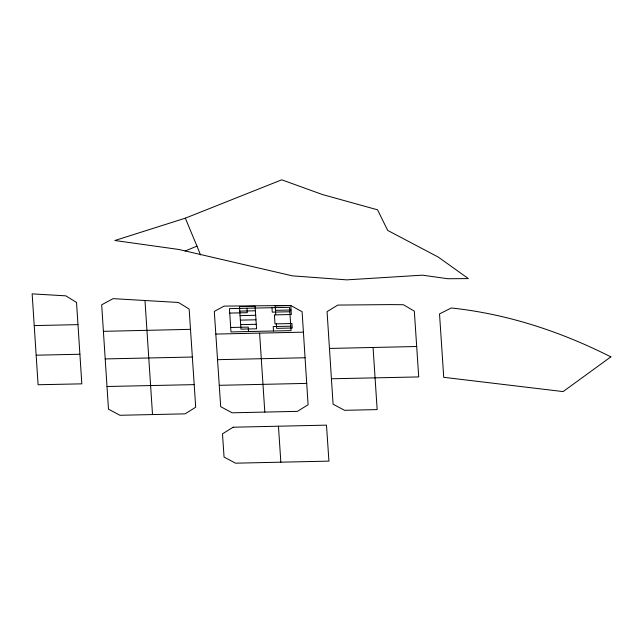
<?xml version="1.0" encoding="UTF-8"?>
<svg xmlns="http://www.w3.org/2000/svg" width="643" height="643" viewBox="0 0 643 643"><rect width="100%" height="100%" fill="white"/><g stroke="black" fill="none" stroke-linecap="round" stroke-linejoin="round"><path stroke-width="0.96" d="M185.055 251.035L196.975 246.132L185.321 218.17L114.864 240.506L178.818 249.468L292.356 275.847L346.746 279.866L422.395 275.164L447.753 278.724L468.369 278.604L438.333 257.12L387.689 230.411L377.545 209.819L322.328 194.499L281.763 179.815L185.321 218.17M103.402 331.33L190.497 329.337L195.705 407.22L185.104 413.851L119.919 415.274L108.474 409.157L101.674 304.806L113.072 298.641L178.465 302.475L189.146 309.058L190.497 329.337M239.775 311.124L255.384 310.786M275.445 310.344L291.054 310.006M229.744 313.077L247.298 312.691L247.008 308.246M289.824 311.759L272.262 312.144L271.973 307.7M240.072 315.633L255.673 315.287M240.369 320.134L255.97 319.796M34.232 325.591L77.98 324.635L81.822 383.847L38.09 384.739L32.15 293.875L65.835 295.844L76.525 302.427L77.98 324.635M240.667 324.643L256.268 324.297M230.684 327.488L248.246 327.102L248.536 331.547M290.773 326.178L273.211 326.556L273.508 331M215.831 334.071L303.416 332.15L308.093 404.736L297.468 411.351L232.147 412.806L220.686 406.673L214.304 311.413L224.085 306.116L290.757 305.497L302.089 311.71L303.416 332.15M329.457 348.442L416.688 346.505M36.169 355.201L79.877 354.245M105.211 358.923L192.353 357.034M217.551 359.678L305.071 357.749M331.418 378.775L418.722 376.927L414.325 311.148L403.37 304.718L390.695 304.597L337.824 305.079L327.07 311.622L333.074 404.182L344.535 410.314L377.16 409.591L373.069 347.485M106.995 386.499L194.202 384.627M219.255 385.318L306.727 383.389M196.975 246.132L200.495 254.869M275.743 314.845L275.156 305.843L290.757 305.497L291.351 314.507L274.4 314.877L274.995 323.887L291.938 323.517L292.235 328.018L276.635 328.364L276.337 323.855M278.459 426.205L280.846 462.188M259.595 333.106L264.812 412.075M144.98 300.514L152.512 414.566M610.85 356.881L563.107 391.587L443.734 377.32L439.523 313.888L451.29 307.981C507.078 313.864 560.921 331.603 610.85 356.881M233.12 427.217L222.494 433.832L224.061 457.052L235.523 463.185L328.919 461.127L326.491 425.144L233.12 427.217M255.086 306.277L239.477 306.623L240.956 329.144L256.565 328.806L255.086 306.277M289.535 307.314L229.447 308.632L230.982 331.933L291.062 330.623L289.535 307.314"/></g></svg>
